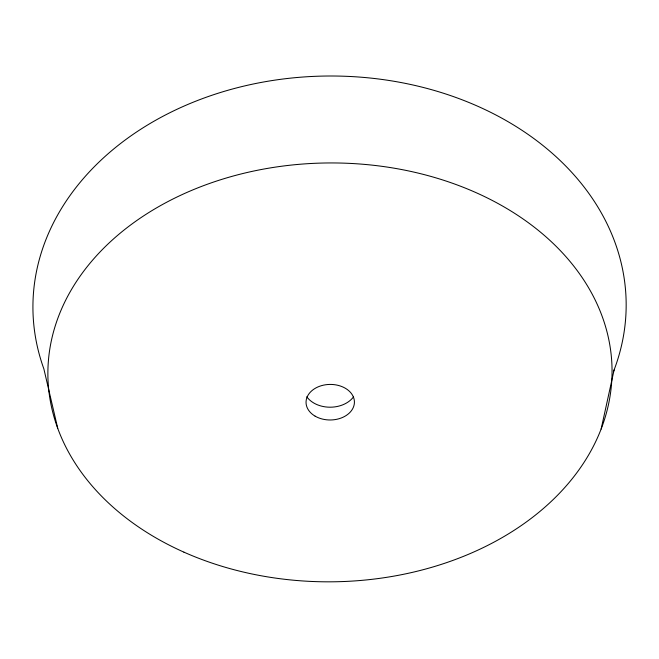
<?xml version="1.0" encoding="UTF-8"?>
<svg xmlns="http://www.w3.org/2000/svg" width="659" height="659" viewBox="0 0 659 659"><rect width="100%" height="100%" fill="white"/><g stroke="black" fill="none" stroke-linecap="round" stroke-linejoin="round"><path stroke-width="0.99" d="M601.132 429.075L614.106 369.905M57.737 428.342L43.873 368.9A296.624 229.983 -0.5 0 1 332.811 76.007A296.624 229.983 -0.5 0 1 613.389 371.783M353.529 396.858A26.508 19.679 -0.5 0 1 330.06 407.204A26.508 19.679 -0.5 0 1 306.797 396.784M183.919 552.143A282.093 209.438 -0.5 0 0 611.989 375.622A282.093 209.438 -0.5 0 0 193.977 189.421A282.093 209.438 -0.5 0 0 183.919 552.143M315.117 416.15A24.194 17.785 -0.5 0 0 354.147 404.774A24.194 17.785 -0.5 0 0 321.411 385.68A24.194 17.785 -0.5 0 0 315.117 416.15"/></g></svg>
